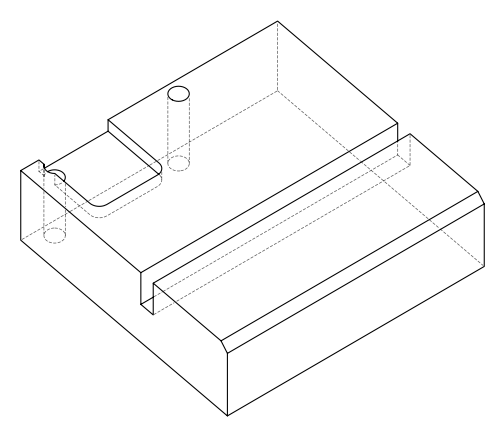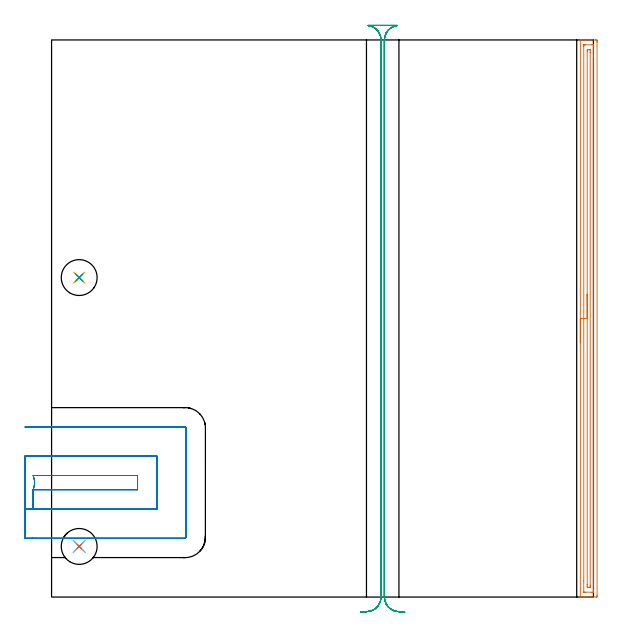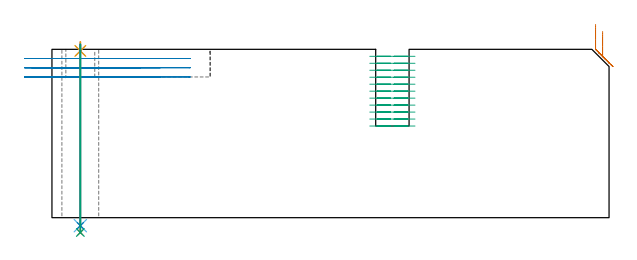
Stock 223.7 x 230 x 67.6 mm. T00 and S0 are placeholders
(PLAN: 9 operations, 7 tool changes, 21.4 min)
(1 AREA_MILL | FG_CHAMFER_SURFACE | UGT0205_001 | 5.7 min | 5480 mm3)
(2 MILL_SLOT | SLOT_PARTIAL_RECTANGULAR | UGT0201_010 | Follow Part, ap 4, ae 75% | 3.03 min | 43299 mm3)
(3 MILL_RECTANGULAR_SLOT | SLOT_RECTANGULAR | NXT0201_011 | Follow Part, ap 3, ae 75% | 11.45 min | 94926 mm3)
(4 SPOT_DRILL | STEP1HOLE | NXT0321_9005460120000 | 0.03 min | 0 mm3)
(5 SPOT_DRILL_1 | STEP1HOLE_1 | NXT0321_9005460120000 | 0.03 min | 3 mm3)
(6 DRILL_THROUGH_HOLE_INTO_CENTER | STEP1HOLE | NXT0301_065 | 0.29 min | 3916 mm3)
(7 DRILL_TO_ENLARGE_THROUGH_HOLE | STEP1HOLE | UGT0301_279 | 0.3 min | 6041 mm3)
(8 DRILL_THROUGH_HOLE_INTO_CENTER_1 | STEP1HOLE_1 | NXT0301_065 | 0.29 min | 4681 mm3)
(9 DRILL_TO_ENLARGE_THROUGH_HOLE_1 | STEP1HOLE_1 | UGT0301_279 | 0.3 min | 6935 mm3)
(TOOL UGT0205_001 | Chamfer Mill 20 x 3 x 45 deg. | D20 FL50 Z2)
(TOOL UGT0201_010 | End Mill 16 mm | D16 FL22 Z2)
(TOOL NXT0201_011 | ENDMILL 12mm [2P460-1200-NA 1630] | D12 FL38 Z6)
(TOOL NXT0321_9005460120000 | NC Spot Drill, 142deg, 12mm, Carbide, Uncoated | D12 PA142 FL30 Z2)
(TOOL NXT0301_065 | Carbide Drill 9.4mm [860.1-0940-075A1-MM 2214] | D9.4 PA140 FL98 Z2)
(TOOL UGT0301_279 | Twist Drill 14.8 mm | D14.8 PA118 FL114 Z2)
(OP 1 AREA_MILL)
G17 G21 G94 G90
T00 M6
G54
G17 G0 G90 X218.3 Y105. S1061 M3
G43 Z77.6 H0
G94 G1 Y105.038 Z76.728 F250.
Y105.152 Z75.863
Y105.341 Z75.012
Y105.603 Z74.18
Y105.937 Z73.374
Y106.34 Z72.6
Y106.808 Z71.864
Y107.34 Z71.172
Y107.929 Z70.529
Y108.572 Z69.939
Y109.264 Z69.408
Y110. Z68.94
Y110.774 Z68.537
Y111.58 Z68.203
Y112.412 Z67.941
Y113.264 Z67.752
Y114.128 Z67.638
Y115. Z67.6
Y229.826
X218.302 Y229.99 Z67.588
X218.447 Y229.998 Z67.445
X218.599 Y230. Z67.301
X218.874 Z67.026
X219.559 Z66.336
X220.777 Z65.119
X221.312 Z64.583
X221.921 Z63.974
X224.551 Z61.346
X224.818 Y229.997 Z61.079
X225.192 Y229.99 Z60.705
X225.197 Y229.765 Z60.702
X225.199 Y229.379 Z60.701
X225.2 Y228.989 Z60.7
X225.199 Y0.621 Z60.701
X225.197 Y0.235
X225.192 Y0.01 Z60.705
X224.818 Y0. Z61.079
X221.312 Z64.583
X220.777 Z65.119
X220.435 Z65.461
X219.901 Z65.995
X219.559 Z66.336
X218.598 Z67.301
X218.447 Y0.002 Z67.445
X218.302 Y0.01 Z67.588
X218.3 Y0.175 Z67.6
Y115.
X219.714 Z66.186
X219.715 Y227.432 Z66.185
X219.716 Y227.592 Z66.184
X219.721 Y227.957 Z66.179
X219.728 Y227.99 Z66.172
X219.794 Y227.994 Z66.106
X219.901 Y227.998 Z65.999
X220.035 Y228. Z65.865
X220.435 Z65.465
X223.065 Z62.835
X223.541 Z62.359
X223.72 Y227.997 Z62.18
X223.752 Y227.993 Z62.148
X223.779 Y227.987 Z62.121
X223.781 Y227.946 Z62.119
X223.785 Y227.751 Z62.115
X223.786 Y223.363 Z62.114
X223.785 Y2.568 Z62.115
X223.784 Y2.408 Z62.116
X223.779 Y2.043 Z62.121
X223.772 Y2.01 Z62.128
X223.706 Y2.006 Z62.194
X223.599 Y2.002 Z62.301
X223.465 Y2. Z62.435
X223.065 Z62.835
X220.435 Z65.465
X219.959 Z65.941
X219.78 Y2.004 Z66.12
X219.748 Y2.007 Z66.152
X219.721 Y2.013 Z66.179
X219.719 Y2.054 Z66.181
X219.715 Y2.249 Z66.185
X219.714 Y6.639 Z66.186
Y115.
X221.128 Z64.772
X221.129 Y225.097 Z64.771
X221.134 Y225.804 Z64.766
X221.135 Y225.984 Z64.765
X221.312 Y225.99 Z64.588
X222. Y225.996 Z63.9
X222.188 Y225.99 Z63.712
X222.365 Y225.982 Z63.535
X222.368 Y225.804 Z63.532
X222.37 Y225.619 Z63.53
X222.371 Y224.911 Z63.529
Y224.724
Y4.903
X222.366 Y4.196 Z63.534
X222.364 Y4.016 Z63.536
X222.188 Y4.01 Z63.712
X221.5 Y4.004 Z64.4
X221.312 Y4.01 Z64.588
X221.135 Y4.018 Z64.765
X221.132 Y4.196 Z64.768
X221.13 Y4.381 Z64.77
X221.129 Y5.089 Z64.771
X221.128 Y5.276 Z64.772
Y115.
Y115.872 Z64.81
Y116.737 Z64.924
Y117.588 Z65.112
Y118.42 Z65.375
Y119.226 Z65.709
Y120. Z66.111
Y120.736 Z66.58
Y121.428 Z67.111
Y122.071 Z67.701
Y122.66 Z68.344
Y123.192 Z69.036
Y123.66 Z69.772
Y124.063 Z70.545
Y124.397 Z71.351
Y124.659 Z72.183
Y124.848 Z73.035
Y124.962 Z73.9
Y125. Z74.772
G0 Z77.6
M5
M2
(OP 2 MILL_SLOT)
G17 G21 G94 G90
T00 M6
G54
G17 G0 G90 X-11. Y36.3 S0 M3
G43 Z77.6 H0
Z63.9
G94 G1 X-8. F250.
X-7.585 F500.
Y44.3
G3 X-7.585 Y50.2 R8.
G1 X35.5
Y44.3
X-7.585
Y36.3
X43.5
Y58.2
X-8.
X-11. F250.
Y24.3
X-8.
X55.1 F500.
G3 X55.5 Y24.7 R0.4
G1 Y69.8
G3 X55.1 Y70.2 R0.4
G1 X-8.
X-11. F250.
G0 Y36.3 Z60.2
G1 X-8.
X-7.585 F500.
Y44.3
G3 X-7.585 Y50.2 R8.
G1 X35.5
Y44.3
X-7.585
Y36.3
X43.5
Y58.2
X-8.
X-11. F250.
Y24.3
X-8.
X55.1 F500.
G3 X55.5 Y24.7 R0.4
G1 Y69.8
G3 X55.1 Y70.2 R0.4
G1 X-8.
X-11. F250.
G0 Y36.3 Z56.5
G1 X-8.
X-7.585 F500.
Y44.3
G3 X-7.585 Y50.2 R8.
G1 X35.5
Y44.3
X-7.585
Y36.3
X43.5
Y58.2
X-8.
X-11. F250.
Y24.3
X-8.
X55.1 F500.
G3 X55.5 Y24.7 R0.4
G1 Y69.8
G3 X55.1 Y70.2 R0.4
G1 X-8.
X-11. F250.
G0 Z77.6
M5
M2
(OP 3 MILL_RECTANGULAR_SLOT)
G17 G21 G94 G90
T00 M6
G54
G17 G0 G90 X145.786 Y-6.27 S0 M3
G43 Z77.6 H1
Z64.8
G94 G1 X142.801 Y-5.97 F250.
G2 X137.4 Y0. R6. F500.
G1 Y230.
G2 X142.801 Y235.97 R6.
G1 Y236.
X130.599
Y235.97
G2 X136. Y230. R6.
G1 Y0.
G2 X130.599 Y-5.97 R6.
G1 X127.614 Y-6.27 F250.
G0 X145.786 Z62.
G1 X142.801 Y-5.97
G2 X137.4 Y0. R6. F500.
G1 Y230.
G2 X142.801 Y235.97 R6.
G1 Y236.
X130.599
Y235.97
G2 X136. Y230. R6.
G1 Y0.
G2 X130.599 Y-5.97 R6.
G1 X127.614 Y-6.27 F250.
G0 X145.786 Z59.2
G1 X142.801 Y-5.97
G2 X137.4 Y0. R6. F500.
G1 Y230.
G2 X142.801 Y235.97 R6.
G1 Y236.
X130.599
Y235.97
G2 X136. Y230. R6.
G1 Y0.
G2 X130.599 Y-5.97 R6.
G1 X127.614 Y-6.27 F250.
G0 X145.786 Z56.4
G1 X142.801 Y-5.97
G2 X137.4 Y0. R6. F500.
G1 Y230.
G2 X142.801 Y235.97 R6.
G1 Y236.
X130.599
Y235.97
G2 X136. Y230. R6.
G1 Y0.
G2 X130.599 Y-5.97 R6.
G1 X127.614 Y-6.27 F250.
G0 X145.786 Z53.6
G1 X142.801 Y-5.97
G2 X137.4 Y0. R6. F500.
G1 Y230.
G2 X142.801 Y235.97 R6.
G1 Y236.
X130.599
Y235.97
G2 X136. Y230. R6.
G1 Y0.
G2 X130.599 Y-5.97 R6.
G1 X127.614 Y-6.27 F250.
G0 X145.786 Z50.8
G1 X142.801 Y-5.97
G2 X137.4 Y0. R6. F500.
G1 Y230.
G2 X142.801 Y235.97 R6.
G1 Y236.
X130.599
Y235.97
G2 X136. Y230. R6.
G1 Y0.
G2 X130.599 Y-5.97 R6.
G1 X127.614 Y-6.27 F250.
G0 X145.786 Z48.
G1 X142.801 Y-5.97
G2 X137.4 Y0. R6. F500.
G1 Y230.
G2 X142.801 Y235.97 R6.
G1 Y236.
X130.599
Y235.97
G2 X136. Y230. R6.
G1 Y0.
G2 X130.599 Y-5.97 R6.
G1 X127.614 Y-6.27 F250.
G0 X145.786 Z45.2
G1 X142.801 Y-5.97
G2 X137.4 Y0. R6. F500.
G1 Y230.
G2 X142.801 Y235.97 R6.
G1 Y236.
X130.599
Y235.97
G2 X136. Y230. R6.
G1 Y0.
G2 X130.599 Y-5.97 R6.
G1 X127.614 Y-6.27 F250.
G0 X145.786 Z42.4
G1 X142.801 Y-5.97
G2 X137.4 Y0. R6. F500.
G1 Y230.
G2 X142.801 Y235.97 R6.
G1 Y236.
X130.599
Y235.97
G2 X136. Y230. R6.
G1 Y0.
G2 X130.599 Y-5.97 R6.
G1 X127.614 Y-6.27 F250.
G0 X145.786 Z39.6
G1 X142.801 Y-5.97
G2 X137.4 Y0. R6. F500.
G1 Y230.
G2 X142.801 Y235.97 R6.
G1 Y236.
X130.599
Y235.97
G2 X136. Y230. R6.
G1 Y0.
G2 X130.599 Y-5.97 R6.
G1 X127.614 Y-6.27 F250.
G0 X145.786 Z36.8
G1 X142.801 Y-5.97
G2 X137.4 Y0. R6. F500.
G1 Y230.
G2 X142.801 Y235.97 R6.
G1 Y236.
X130.599
Y235.97
G2 X136. Y230. R6.
G1 Y0.
G2 X130.599 Y-5.97 R6.
G1 X127.614 Y-6.27 F250.
G0 Z77.6
M5
M2
(OP 4 SPOT_DRILL)
G17 G21 G94 G90
T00 M6
G54
G17 G0 G90 X11.4 Y20.9 S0 M3
G43 Z77.6 H0
G94 G81 G98 Z66.963 F250. R70.6
G80
M5
M2
(OP 5 SPOT_DRILL_1)
G17 G21 G94 G90
T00 M6
G54
G17 G0 G90 X11.4 Y131.9 S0 M3
G43 Z77.6 H0
G94 G81 G98 Z66.963 F250. R70.6
G80
M5
M2
(OP 6 DRILL_THROUGH_HOLE_INTO_CENTER)
G17 G21 G94 G90
T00 M6
G54
G17 G0 G90 X11.4 Y20.9 S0 M3
G43 Z77.6 H1
G94 G73 G98 Z-3.211 F250. Q8.851 R69.6
G80
M5
M2
(OP 7 DRILL_TO_ENLARGE_THROUGH_HOLE)
G17 G21 G94 G90
T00 M6
G54
G17 G0 G90 X11.4 Y20.9 S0 M3
G43 Z77.6 H0
G94 G73 G98 Z-5.946 F250. Q14.709 R69.6
G80
M5
M2
(OP 8 DRILL_THROUGH_HOLE_INTO_CENTER_1)
G17 G21 G94 G90
T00 M6
G54
G17 G0 G90 X11.4 Y131.9 S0 M3
G43 Z77.6 H1
G94 G73 G98 Z-3.211 F250. Q8.851 R69.6
G80
M5
M2
(OP 9 DRILL_TO_ENLARGE_THROUGH_HOLE_1)
G17 G21 G94 G90
T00 M6
G54
G17 G0 G90 X11.4 Y131.9 S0 M3
G43 Z77.6 H0
G94 G73 G98 Z-5.946 F250. Q14.709 R69.6
G80
M5
M2
